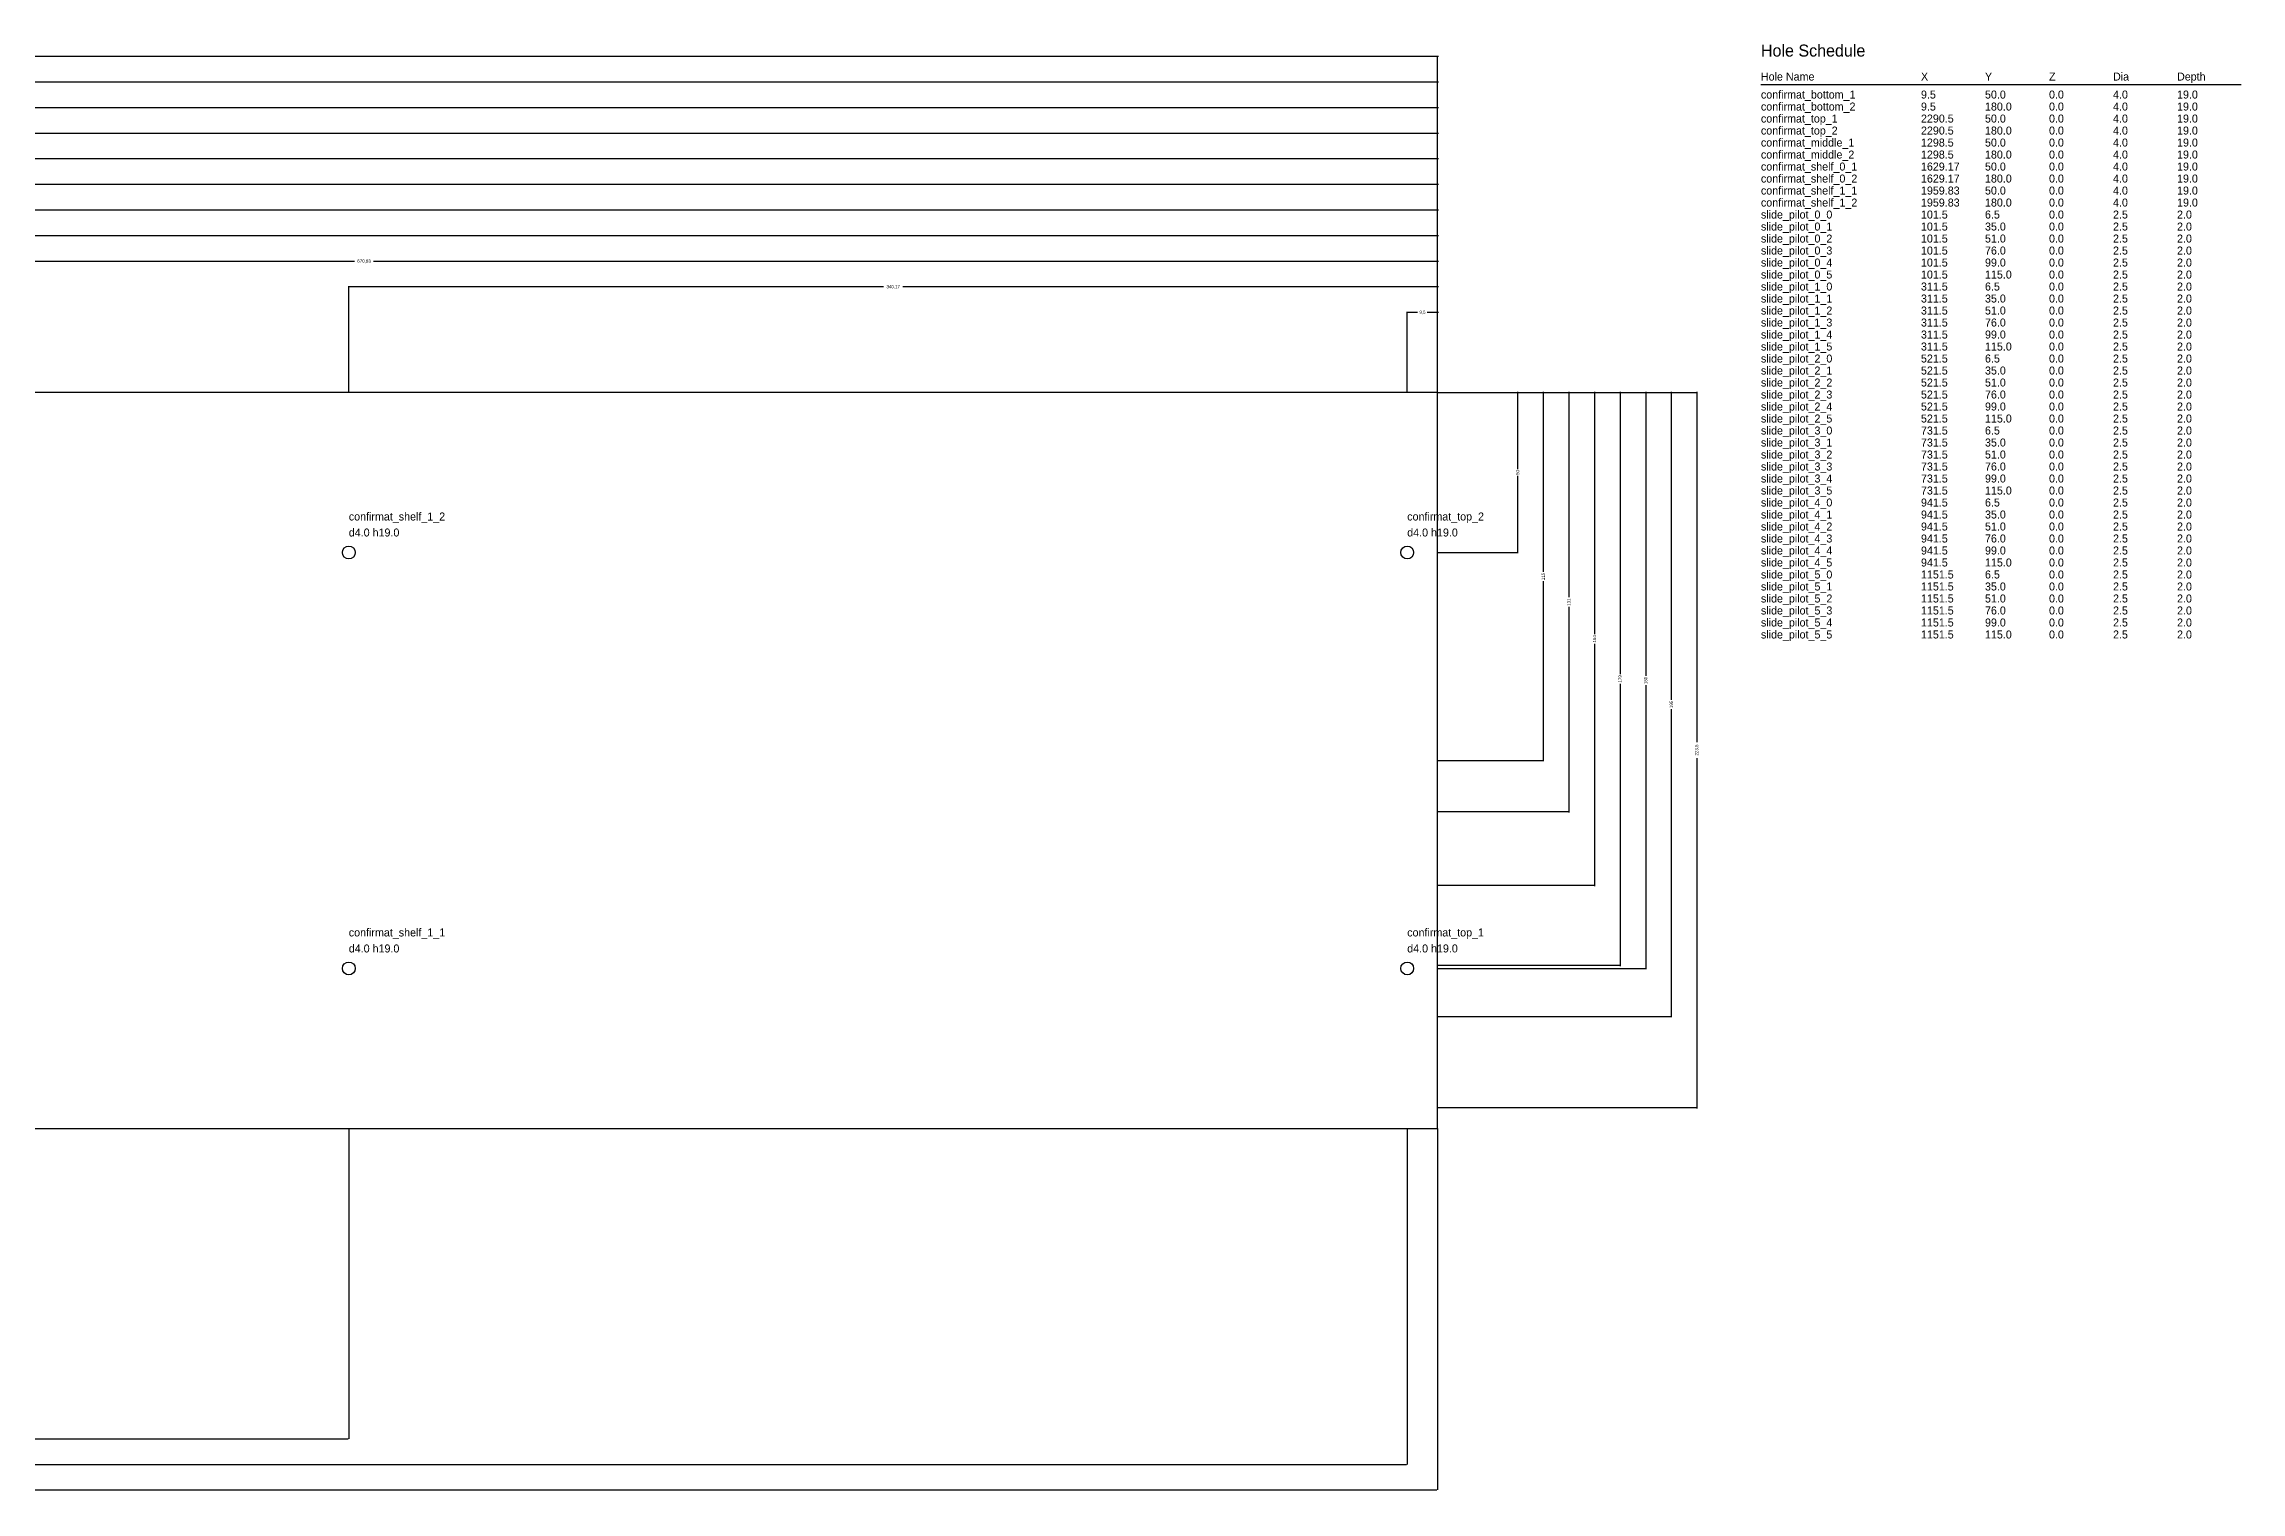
# Model space of a CAD drawing. Header units: millimetres. Extents: x -90 to 2551, y -195 to 364.
# Drawn here: x 1865 to 2551, y -114 to 339 of the extents above; entities that cross this region are included whole.
import ezdxf

# ---------------------------------------------------------------- set-up
doc = ezdxf.new("R2010")
doc.units = ezdxf.units.MM
for name, color, linetype in [('ANNOTATION', 6, 'Continuous'), ('CUT', 1, 'Continuous'), ('DIMENSION', 3, 'Continuous')]:
    doc.layers.add(name, color=color, linetype=linetype)
doc.dimstyles.get("Standard").update_dxf_attribs({"dimtxt": 2.5, "dimasz": 2.5, "dimexe": 1.25, "dimexo": 0.625, "dimtad": 1, "dimtxsty": 'Standard', "dimcen": 2.5, "dimazin": 3, "dimtfac": 1, "dimtmove": 0, "dimatfit": 3})

# ---------------------------------------------------------------- blocks, each defined once
blk = doc.blocks.new('_CLOSEDFILLED')
at = {"color": 0, "linetype": 'ByBlock'}
blk.add_solid([(-1, 0.2), (0, 0), (-1, -0.2)], dxfattribs=at)
blk = doc.blocks.new('*D10')
for p, q in [((0, 0), (0, -97)), ((1959.83, 0), (1959.83, -97)), ((0.25, -97), (976.415, -97)), ((983.415, -97), (1959.58, -97))]:
    blk.add_line(p, q)
at = {"layer": 'Defpoints'}
for p in [(0, 0), (1959.83, 0), (0, -97)]:
    blk.add_point(p, dxfattribs=at)
at = {"layer": 'DIMENSION', "xscale": 0.25, "yscale": 0.25, "rotation": 180}
blk.add_blockref('_CLOSEDFILLED', (0, -97), dxfattribs=at)
at = {"layer": 'DIMENSION', "xscale": 0.25, "yscale": 0.25}
blk.add_blockref('_CLOSEDFILLED', (1959.83, -97), dxfattribs=at)
at = {"layer": 'DIMENSION', "insert": (979.915, -97), "char_height": 1, "attachment_point": 5}
blk.add_mtext('1959,83', dxfattribs=at)
blk = doc.blocks.new('*D11')
for p, q in [((0, 0), (0, -105)), ((2290.5, 0), (2290.5, -105)), ((0.25, -105), (1142.25, -105)), ((1148.25, -105), (2290.25, -105))]:
    blk.add_line(p, q)
at = {"layer": 'Defpoints'}
for p in [(0, 0), (2290.5, 0), (0, -105)]:
    blk.add_point(p, dxfattribs=at)
at = {"layer": 'DIMENSION', "xscale": 0.25, "yscale": 0.25, "rotation": 180}
blk.add_blockref('_CLOSEDFILLED', (0, -105), dxfattribs=at)
at = {"layer": 'DIMENSION', "xscale": 0.25, "yscale": 0.25}
blk.add_blockref('_CLOSEDFILLED', (2290.5, -105), dxfattribs=at)
at = {"layer": 'DIMENSION', "insert": (1145.25, -105), "char_height": 1, "attachment_point": 5}
blk.add_mtext('2290,5', dxfattribs=at)
blk = doc.blocks.new('*D12')
for p, q in [((0, 0), (0, -113)), ((2300, 0), (2300, -113)), ((0.25, -113), (1148, -113)), ((1152, -113), (2299.75, -113))]:
    blk.add_line(p, q)
at = {"layer": 'Defpoints'}
for p in [(0, 0), (2300, 0), (0, -113)]:
    blk.add_point(p, dxfattribs=at)
at = {"layer": 'DIMENSION', "xscale": 0.25, "yscale": 0.25, "rotation": 180}
blk.add_blockref('_CLOSEDFILLED', (0, -113), dxfattribs=at)
at = {"layer": 'DIMENSION', "xscale": 0.25, "yscale": 0.25}
blk.add_blockref('_CLOSEDFILLED', (2300, -113), dxfattribs=at)
at = {"layer": 'DIMENSION', "insert": (1150, -113), "char_height": 1, "attachment_point": 5}
blk.add_mtext('2300', dxfattribs=at)
blk = doc.blocks.new('*D13')
for p, q in [((2293.75, 255), (2290.25, 255)), ((2290.5, 230), (2290.5, 255)), ((2300.25, 255), (2296.75, 255)), ((2300, 230), (2300, 255))]:
    blk.add_line(p, q)
at = {"layer": 'Defpoints'}
for p in [(2300, 255), (2290.5, 230), (2300, 230)]:
    blk.add_point(p, dxfattribs=at)
at = {"layer": 'DIMENSION', "xscale": 0.25, "yscale": 0.25}
blk.add_blockref('_CLOSEDFILLED', (2290.5, 255), dxfattribs=at)
at = {"layer": 'DIMENSION', "xscale": 0.25, "yscale": 0.25, "rotation": 180}
blk.add_blockref('_CLOSEDFILLED', (2300, 255), dxfattribs=at)
at = {"layer": 'DIMENSION', "insert": (2295.25, 255), "char_height": 1, "attachment_point": 5}
blk.add_mtext('9,5', dxfattribs=at)
blk = doc.blocks.new('*D14')
for p, q in [((2126.915, 263), (1959.58, 263)), ((1959.83, 230), (1959.83, 263)), ((2300.25, 263), (2132.915, 263)), ((2300, 230), (2300, 263))]:
    blk.add_line(p, q)
at = {"layer": 'Defpoints'}
for p in [(2300, 263), (1959.83, 230), (2300, 230)]:
    blk.add_point(p, dxfattribs=at)
at = {"layer": 'DIMENSION', "xscale": 0.25, "yscale": 0.25}
blk.add_blockref('_CLOSEDFILLED', (1959.83, 263), dxfattribs=at)
at = {"layer": 'DIMENSION', "xscale": 0.25, "yscale": 0.25, "rotation": 180}
blk.add_blockref('_CLOSEDFILLED', (2300, 263), dxfattribs=at)
at = {"layer": 'DIMENSION', "insert": (2129.915, 263), "char_height": 1, "attachment_point": 5}
blk.add_mtext('340,17', dxfattribs=at)
blk = doc.blocks.new('*D15')
for p, q in [((1961.585, 271), (1628.92, 271)), ((1629.17, 230), (1629.17, 271)), ((2300.25, 271), (1967.585, 271)), ((2300, 230), (2300, 271))]:
    blk.add_line(p, q)
at = {"layer": 'Defpoints'}
for p in [(2300, 271), (1629.17, 230), (2300, 230)]:
    blk.add_point(p, dxfattribs=at)
at = {"layer": 'DIMENSION', "xscale": 0.25, "yscale": 0.25}
blk.add_blockref('_CLOSEDFILLED', (1629.17, 271), dxfattribs=at)
at = {"layer": 'DIMENSION', "xscale": 0.25, "yscale": 0.25, "rotation": 180}
blk.add_blockref('_CLOSEDFILLED', (2300, 271), dxfattribs=at)
at = {"layer": 'DIMENSION', "insert": (1964.585, 271), "char_height": 1, "attachment_point": 5}
blk.add_mtext('670,83', dxfattribs=at)
blk = doc.blocks.new('*D16')
for p, q in [((1796.25, 279), (1298.25, 279)), ((1298.5, 230), (1298.5, 279)), ((2300.25, 279), (1802.25, 279)), ((2300, 230), (2300, 279))]:
    blk.add_line(p, q)
at = {"layer": 'Defpoints'}
for p in [(2300, 279), (1298.5, 230), (2300, 230)]:
    blk.add_point(p, dxfattribs=at)
at = {"layer": 'DIMENSION', "xscale": 0.25, "yscale": 0.25}
blk.add_blockref('_CLOSEDFILLED', (1298.5, 279), dxfattribs=at)
at = {"layer": 'DIMENSION', "xscale": 0.25, "yscale": 0.25, "rotation": 180}
blk.add_blockref('_CLOSEDFILLED', (2300, 279), dxfattribs=at)
at = {"layer": 'DIMENSION', "insert": (1799.25, 279), "char_height": 1, "attachment_point": 5}
blk.add_mtext('1001,5', dxfattribs=at)
blk = doc.blocks.new('*D17')
for p, q in [((1722.75, 287), (1151.25, 287)), ((1151.5, 230), (1151.5, 287)), ((2300.25, 287), (1728.75, 287)), ((2300, 230), (2300, 287))]:
    blk.add_line(p, q)
at = {"layer": 'Defpoints'}
for p in [(2300, 287), (1151.5, 230), (2300, 230)]:
    blk.add_point(p, dxfattribs=at)
at = {"layer": 'DIMENSION', "xscale": 0.25, "yscale": 0.25}
blk.add_blockref('_CLOSEDFILLED', (1151.5, 287), dxfattribs=at)
at = {"layer": 'DIMENSION', "xscale": 0.25, "yscale": 0.25, "rotation": 180}
blk.add_blockref('_CLOSEDFILLED', (2300, 287), dxfattribs=at)
at = {"layer": 'DIMENSION', "insert": (1725.75, 287), "char_height": 1, "attachment_point": 5}
blk.add_mtext('1148,5', dxfattribs=at)
blk = doc.blocks.new('*D18')
for p, q in [((1617.75, 295), (941.25, 295)), ((941.5, 230), (941.5, 295)), ((2300.25, 295), (1623.75, 295)), ((2300, 230), (2300, 295))]:
    blk.add_line(p, q)
at = {"layer": 'Defpoints'}
for p in [(2300, 295), (941.5, 230), (2300, 230)]:
    blk.add_point(p, dxfattribs=at)
at = {"layer": 'DIMENSION', "xscale": 0.25, "yscale": 0.25}
blk.add_blockref('_CLOSEDFILLED', (941.5, 295), dxfattribs=at)
at = {"layer": 'DIMENSION', "xscale": 0.25, "yscale": 0.25, "rotation": 180}
blk.add_blockref('_CLOSEDFILLED', (2300, 295), dxfattribs=at)
at = {"layer": 'DIMENSION', "insert": (1620.75, 295), "char_height": 1, "attachment_point": 5}
blk.add_mtext('1358,5', dxfattribs=at)
blk = doc.blocks.new('*D19')
for p, q in [((1512.75, 303), (731.25, 303)), ((731.5, 230), (731.5, 303)), ((2300.25, 303), (1518.75, 303)), ((2300, 230), (2300, 303))]:
    blk.add_line(p, q)
at = {"layer": 'Defpoints'}
for p in [(2300, 303), (731.5, 230), (2300, 230)]:
    blk.add_point(p, dxfattribs=at)
at = {"layer": 'DIMENSION', "xscale": 0.25, "yscale": 0.25}
blk.add_blockref('_CLOSEDFILLED', (731.5, 303), dxfattribs=at)
at = {"layer": 'DIMENSION', "xscale": 0.25, "yscale": 0.25, "rotation": 180}
blk.add_blockref('_CLOSEDFILLED', (2300, 303), dxfattribs=at)
at = {"layer": 'DIMENSION', "insert": (1515.75, 303), "char_height": 1, "attachment_point": 5}
blk.add_mtext('1568,5', dxfattribs=at)
blk = doc.blocks.new('*D20')
for p, q in [((1407.75, 311), (521.25, 311)), ((521.5, 230), (521.5, 311)), ((2300.25, 311), (1413.75, 311)), ((2300, 230), (2300, 311))]:
    blk.add_line(p, q)
at = {"layer": 'Defpoints'}
for p in [(2300, 311), (521.5, 230), (2300, 230)]:
    blk.add_point(p, dxfattribs=at)
at = {"layer": 'DIMENSION', "xscale": 0.25, "yscale": 0.25}
blk.add_blockref('_CLOSEDFILLED', (521.5, 311), dxfattribs=at)
at = {"layer": 'DIMENSION', "xscale": 0.25, "yscale": 0.25, "rotation": 180}
blk.add_blockref('_CLOSEDFILLED', (2300, 311), dxfattribs=at)
at = {"layer": 'DIMENSION', "insert": (1410.75, 311), "char_height": 1, "attachment_point": 5}
blk.add_mtext('1778,5', dxfattribs=at)
blk = doc.blocks.new('*D21')
for p, q in [((1302.75, 319), (311.25, 319)), ((311.5, 230), (311.5, 319)), ((2300.25, 319), (1308.75, 319)), ((2300, 230), (2300, 319))]:
    blk.add_line(p, q)
at = {"layer": 'Defpoints'}
for p in [(2300, 319), (311.5, 230), (2300, 230)]:
    blk.add_point(p, dxfattribs=at)
at = {"layer": 'DIMENSION', "xscale": 0.25, "yscale": 0.25}
blk.add_blockref('_CLOSEDFILLED', (311.5, 319), dxfattribs=at)
at = {"layer": 'DIMENSION', "xscale": 0.25, "yscale": 0.25, "rotation": 180}
blk.add_blockref('_CLOSEDFILLED', (2300, 319), dxfattribs=at)
at = {"layer": 'DIMENSION', "insert": (1305.75, 319), "char_height": 1, "attachment_point": 5}
blk.add_mtext('1988,5', dxfattribs=at)
blk = doc.blocks.new('*D22')
for p, q in [((1197.75, 327), (101.25, 327)), ((101.5, 230), (101.5, 327)), ((2300.25, 327), (1203.75, 327)), ((2300, 230), (2300, 327))]:
    blk.add_line(p, q)
at = {"layer": 'Defpoints'}
for p in [(2300, 327), (101.5, 230), (2300, 230)]:
    blk.add_point(p, dxfattribs=at)
at = {"layer": 'DIMENSION', "xscale": 0.25, "yscale": 0.25}
blk.add_blockref('_CLOSEDFILLED', (101.5, 327), dxfattribs=at)
at = {"layer": 'DIMENSION', "xscale": 0.25, "yscale": 0.25, "rotation": 180}
blk.add_blockref('_CLOSEDFILLED', (2300, 327), dxfattribs=at)
at = {"layer": 'DIMENSION', "insert": (1200.75, 327), "char_height": 1, "attachment_point": 5}
blk.add_mtext('2198,5', dxfattribs=at)
blk = doc.blocks.new('*D23')
for p, q in [((1151.75, 335), (9.25, 335)), ((9.5, 230), (9.5, 335)), ((2300.25, 335), (1157.75, 335)), ((2300, 230), (2300, 335))]:
    blk.add_line(p, q)
at = {"layer": 'Defpoints'}
for p in [(2300, 335), (9.5, 230), (2300, 230)]:
    blk.add_point(p, dxfattribs=at)
at = {"layer": 'DIMENSION', "xscale": 0.25, "yscale": 0.25}
blk.add_blockref('_CLOSEDFILLED', (9.5, 335), dxfattribs=at)
at = {"layer": 'DIMENSION', "xscale": 0.25, "yscale": 0.25, "rotation": 180}
blk.add_blockref('_CLOSEDFILLED', (2300, 335), dxfattribs=at)
at = {"layer": 'DIMENSION', "insert": (1154.75, 335), "char_height": 1, "attachment_point": 5}
blk.add_mtext('2290,5', dxfattribs=at)
blk = doc.blocks.new('*D33')
for p, q in [((2300, 230), (2325, 230)), ((2325, 230.25), (2325, 206)), ((2325, 204), (2325, 179.75)), ((2300, 180), (2325, 180))]:
    blk.add_line(p, q)
at = {"layer": 'Defpoints'}
for p in [(2300, 230), (2325, 230), (2300, 180)]:
    blk.add_point(p, dxfattribs=at)
at = {"layer": 'DIMENSION', "xscale": 0.25, "yscale": 0.25}
for p, rotation in [((2325, 230), 270), ((2325, 180), 90)]:
    blk.add_blockref('_CLOSEDFILLED', p, dxfattribs=dict(at, rotation=rotation))
at = {"layer": 'DIMENSION', "insert": (2325, 205), "char_height": 1, "attachment_point": 5, "rotation": 90}
blk.add_mtext('50', dxfattribs=at)
blk = doc.blocks.new('*D34')
for p, q in [((2300, 230), (2333, 230)), ((2333, 230.25), (2333, 174)), ((2333, 171), (2333, 114.75)), ((2300, 115), (2333, 115))]:
    blk.add_line(p, q)
at = {"layer": 'Defpoints'}
for p in [(2300, 230), (2333, 230), (2300, 115)]:
    blk.add_point(p, dxfattribs=at)
at = {"layer": 'DIMENSION', "xscale": 0.25, "yscale": 0.25}
for p, rotation in [((2333, 230), 270), ((2333, 115), 90)]:
    blk.add_blockref('_CLOSEDFILLED', p, dxfattribs=dict(at, rotation=rotation))
at = {"layer": 'DIMENSION', "insert": (2333, 172.5), "char_height": 1, "attachment_point": 5, "rotation": 90}
blk.add_mtext('115', dxfattribs=at)
blk = doc.blocks.new('*D35')
for p, q in [((2300, 230), (2341, 230)), ((2341, 230.25), (2341, 166)), ((2341, 163), (2341, 98.75)), ((2300, 99), (2341, 99))]:
    blk.add_line(p, q)
at = {"layer": 'Defpoints'}
for p in [(2300, 230), (2341, 230), (2300, 99)]:
    blk.add_point(p, dxfattribs=at)
at = {"layer": 'DIMENSION', "xscale": 0.25, "yscale": 0.25}
for p, rotation in [((2341, 230), 270), ((2341, 99), 90)]:
    blk.add_blockref('_CLOSEDFILLED', p, dxfattribs=dict(at, rotation=rotation))
at = {"layer": 'DIMENSION', "insert": (2341, 164.5), "char_height": 1, "attachment_point": 5, "rotation": 90}
blk.add_mtext('131', dxfattribs=at)
blk = doc.blocks.new('*D36')
for p, q in [((2300, 230), (2349, 230)), ((2349, 230.25), (2349, 154.5)), ((2349, 151.5), (2349, 75.75)), ((2300, 76), (2349, 76))]:
    blk.add_line(p, q)
at = {"layer": 'Defpoints'}
for p in [(2300, 230), (2349, 230), (2300, 76)]:
    blk.add_point(p, dxfattribs=at)
at = {"layer": 'DIMENSION', "xscale": 0.25, "yscale": 0.25}
for p, rotation in [((2349, 230), 270), ((2349, 76), 90)]:
    blk.add_blockref('_CLOSEDFILLED', p, dxfattribs=dict(at, rotation=rotation))
at = {"layer": 'DIMENSION', "insert": (2349, 153), "char_height": 1, "attachment_point": 5, "rotation": 90}
blk.add_mtext('154', dxfattribs=at)
blk = doc.blocks.new('*D37')
for p, q in [((2300, 230), (2357, 230)), ((2357, 230.25), (2357, 142)), ((2357, 139), (2357, 50.75)), ((2300, 51), (2357, 51))]:
    blk.add_line(p, q)
at = {"layer": 'Defpoints'}
for p in [(2300, 230), (2357, 230), (2300, 51)]:
    blk.add_point(p, dxfattribs=at)
at = {"layer": 'DIMENSION', "xscale": 0.25, "yscale": 0.25}
for p, rotation in [((2357, 230), 270), ((2357, 51), 90)]:
    blk.add_blockref('_CLOSEDFILLED', p, dxfattribs=dict(at, rotation=rotation))
at = {"layer": 'DIMENSION', "insert": (2357, 140.5), "char_height": 1, "attachment_point": 5, "rotation": 90}
blk.add_mtext('179', dxfattribs=at)
blk = doc.blocks.new('*D38')
for p, q in [((2300, 230), (2365, 230)), ((2365, 230.25), (2365, 141.5)), ((2365, 138.5), (2365, 49.75)), ((2300, 50), (2365, 50))]:
    blk.add_line(p, q)
at = {"layer": 'Defpoints'}
for p in [(2300, 230), (2365, 230), (2300, 50)]:
    blk.add_point(p, dxfattribs=at)
at = {"layer": 'DIMENSION', "xscale": 0.25, "yscale": 0.25}
for p, rotation in [((2365, 230), 270), ((2365, 50), 90)]:
    blk.add_blockref('_CLOSEDFILLED', p, dxfattribs=dict(at, rotation=rotation))
at = {"layer": 'DIMENSION', "insert": (2365, 140), "char_height": 1, "attachment_point": 5, "rotation": 90}
blk.add_mtext('180', dxfattribs=at)
blk = doc.blocks.new('*D39')
for p, q in [((2300, 230), (2373, 230)), ((2373, 230.25), (2373, 134)), ((2373, 131), (2373, 34.75)), ((2300, 35), (2373, 35))]:
    blk.add_line(p, q)
at = {"layer": 'Defpoints'}
for p in [(2300, 230), (2373, 230), (2300, 35)]:
    blk.add_point(p, dxfattribs=at)
at = {"layer": 'DIMENSION', "xscale": 0.25, "yscale": 0.25}
for p, rotation in [((2373, 230), 270), ((2373, 35), 90)]:
    blk.add_blockref('_CLOSEDFILLED', p, dxfattribs=dict(at, rotation=rotation))
at = {"layer": 'DIMENSION', "insert": (2373, 132.5), "char_height": 1, "attachment_point": 5, "rotation": 90}
blk.add_mtext('195', dxfattribs=at)
blk = doc.blocks.new('*D40')
for p, q in [((2300, 230), (2381, 230)), ((2381, 230.25), (2381, 120.75)), ((2381, 115.75), (2381, 6.25)), ((2300, 6.5), (2381, 6.5))]:
    blk.add_line(p, q)
at = {"layer": 'Defpoints'}
for p in [(2300, 230), (2381, 230), (2300, 6.5)]:
    blk.add_point(p, dxfattribs=at)
at = {"layer": 'DIMENSION', "xscale": 0.25, "yscale": 0.25}
for p, rotation in [((2381, 230), 270), ((2381, 6.5), 90)]:
    blk.add_blockref('_CLOSEDFILLED', p, dxfattribs=dict(at, rotation=rotation))
at = {"layer": 'DIMENSION', "insert": (2381, 118.25), "char_height": 1, "attachment_point": 5, "rotation": 90}
blk.add_mtext('223,5', dxfattribs=at)

msp = doc.modelspace()

# ---------------------------------------------------------------- linework, layer by layer
at = {"layer": 'ANNOTATION'}
msp.add_line((2401, 326.25), (2551, 326.25), dxfattribs=at)
at = {"layer": 'CUT'}
for p, q in [((2300, 230), (0, 230)), ((2300, 0), (2300, 230)), ((1957.83, 180), (1957.99, 180.765)), ((1957.99, 179.235), (1957.83, 180)), ((1957.99, 180.765), (1958.42, 181.414)), ((1958.42, 178.586), (1957.99, 179.235)), ((1958.42, 181.414), (1959.07, 181.848)), ((1959.07, 178.152), (1958.42, 178.586)), ((1959.07, 181.848), (1959.83, 182)), ((1959.83, 182), (1960.6, 181.848)), ((1960.6, 181.848), (1961.25, 181.414)), ((1961.25, 178.586), (1960.6, 178.152)), ((1961.25, 181.414), (1961.68, 180.765)), ((1961.68, 179.235), (1961.25, 178.586)), ((1961.68, 180.765), (1961.83, 180)), ((1961.83, 180), (1961.68, 179.235)), ((2288.5, 180), (2288.65, 180.765)), ((2288.65, 179.235), (2288.5, 180)), ((2288.65, 180.765), (2289.09, 181.414)), ((2289.09, 178.586), (2288.65, 179.235)), ((2289.09, 181.414), (2289.73, 181.848)), ((2289.73, 178.152), (2289.09, 178.586)), ((2289.73, 181.848), (2290.5, 182)), ((2290.5, 182), (2291.27, 181.848)), ((2291.27, 181.848), (2291.91, 181.414)), ((2291.91, 178.586), (2291.27, 178.152)), ((2291.91, 181.414), (2292.35, 180.765)), ((2292.35, 179.235), (2291.91, 178.586)), ((2292.35, 180.765), (2292.5, 180)), ((2292.5, 180), (2292.35, 179.235)), ((1959.83, 178), (1959.07, 178.152)), ((1960.6, 178.152), (1959.83, 178)), ((2290.5, 178), (2289.73, 178.152)), ((2291.27, 178.152), (2290.5, 178)), ((1957.83, 50), (1957.99, 50.7654)), ((1957.99, 49.2346), (1957.83, 50)), ((1957.99, 50.7654), (1958.42, 51.4142)), ((1958.42, 48.5858), (1957.99, 49.2346)), ((1958.42, 51.4142), (1959.07, 51.8478)), ((1959.07, 48.1522), (1958.42, 48.5858)), ((1959.07, 51.8478), (1959.83, 52)), ((1959.83, 48), (1959.07, 48.1522)), ((1959.83, 52), (1960.6, 51.8478)), ((1960.6, 48.1522), (1959.83, 48)), ((1960.6, 51.8478), (1961.25, 51.4142)), ((1961.25, 48.5858), (1960.6, 48.1522)), ((1961.25, 51.4142), (1961.68, 50.7654)), ((1961.68, 49.2346), (1961.25, 48.5858)), ((1961.68, 50.7654), (1961.83, 50)), ((1961.83, 50), (1961.68, 49.2346)), ((2288.5, 50), (2288.65, 50.7654)), ((2288.65, 49.2346), (2288.5, 50)), ((2288.65, 50.7654), (2289.09, 51.4142)), ((2289.09, 48.5858), (2288.65, 49.2346)), ((2289.09, 51.4142), (2289.73, 51.8478)), ((2289.73, 48.1522), (2289.09, 48.5858)), ((2289.73, 51.8478), (2290.5, 52)), ((2290.5, 48), (2289.73, 48.1522)), ((2290.5, 52), (2291.27, 51.8478)), ((2291.27, 48.1522), (2290.5, 48)), ((2291.27, 51.8478), (2291.91, 51.4142)), ((2291.91, 48.5858), (2291.27, 48.1522)), ((2291.91, 51.4142), (2292.35, 50.7654)), ((2292.35, 49.2346), (2291.91, 48.5858)), ((2292.35, 50.7654), (2292.5, 50)), ((2292.5, 50), (2292.35, 49.2346)), ((0, 0), (2300, 0))]:
    msp.add_line(p, q, dxfattribs=at)

# ---------------------------------------------------------------- texts
at = {"layer": 'ANNOTATION'}
for s, height, p in [('Hole Schedule', 3.75, (2401, 335)), ('Hole Name', 2.5, (2401, 327.5)), ('X', 2.5, (2451, 327.5)), ('Y', 2.5, (2471, 327.5)), ('Z', 2.5, (2491, 327.5)), ('Dia', 2.5, (2511, 327.5)), ('Depth', 2.5, (2531, 327.5)), ('confirmat_bottom_1', 2.5, (2401, 321.875)), ('9.5', 2.5, (2451, 321.875)), ('50.0', 2.5, (2471, 321.875)), ('0.0', 2.5, (2491, 321.875)), ('4.0', 2.5, (2511, 321.875)), ('19.0', 2.5, (2531, 321.875)), ('confirmat_bottom_2', 2.5, (2401, 318.125)), ('confirmat_top_1', 2.5, (2401, 314.375)), ('9.5', 2.5, (2451, 318.125)), ('2290.5', 2.5, (2451, 314.375)), ('50.0', 2.5, (2471, 314.375)), ('180.0', 2.5, (2471, 318.125)), ('0.0', 2.5, (2491, 318.125)), ('0.0', 2.5, (2491, 314.375)), ('4.0', 2.5, (2511, 318.125)), ('4.0', 2.5, (2511, 314.375)), ('19.0', 2.5, (2531, 318.125)), ('19.0', 2.5, (2531, 314.375)), ('confirmat_top_2', 2.5, (2401, 310.625)), ('confirmat_middle_1', 2.5, (2401, 306.875)), ('2290.5', 2.5, (2451, 310.625)), ('1298.5', 2.5, (2451, 306.875)), ('50.0', 2.5, (2471, 306.875)), ('180.0', 2.5, (2471, 310.625)), ('0.0', 2.5, (2491, 310.625)), ('0.0', 2.5, (2491, 306.875)), ('4.0', 2.5, (2511, 310.625)), ('4.0', 2.5, (2511, 306.875)), ('19.0', 2.5, (2531, 310.625)), ('19.0', 2.5, (2531, 306.875)), ('confirmat_middle_2', 2.5, (2401, 303.125)), ('1298.5', 2.5, (2451, 303.125)), ('180.0', 2.5, (2471, 303.125)), ('0.0', 2.5, (2491, 303.125)), ('4.0', 2.5, (2511, 303.125)), ('19.0', 2.5, (2531, 303.125)), ('confirmat_shelf_0_1', 2.5, (2401, 299.375)), ('confirmat_shelf_0_2', 2.5, (2401, 295.625)), ('1629.17', 2.5, (2451, 299.375)), ('1629.17', 2.5, (2451, 295.625)), ('50.0', 2.5, (2471, 299.375)), ('180.0', 2.5, (2471, 295.625)), ('0.0', 2.5, (2491, 299.375)), ('0.0', 2.5, (2491, 295.625)), ('4.0', 2.5, (2511, 299.375)), ('4.0', 2.5, (2511, 295.625)), ('19.0', 2.5, (2531, 299.375)), ('19.0', 2.5, (2531, 295.625)), ('confirmat_shelf_1_1', 2.5, (2401, 291.875)), ('confirmat_shelf_1_2', 2.5, (2401, 288.125)), ('1959.83', 2.5, (2451, 291.875)), ('1959.83', 2.5, (2451, 288.125)), ('50.0', 2.5, (2471, 291.875)), ('180.0', 2.5, (2471, 288.125)), ('0.0', 2.5, (2491, 291.875)), ('0.0', 2.5, (2491, 288.125)), ('4.0', 2.5, (2511, 291.875)), ('4.0', 2.5, (2511, 288.125)), ('19.0', 2.5, (2531, 291.875)), ('19.0', 2.5, (2531, 288.125)), ('slide_pilot_0_0', 2.5, (2401, 284.375)), ('slide_pilot_0_1', 2.5, (2401, 280.625)), ('101.5', 2.5, (2451, 284.375)), ('101.5', 2.5, (2451, 280.625)), ('35.0', 2.5, (2471, 280.625)), ('6.5', 2.5, (2471, 284.375)), ('0.0', 2.5, (2491, 284.375)), ('0.0', 2.5, (2491, 280.625)), ('2.5', 2.5, (2511, 284.375)), ('2.5', 2.5, (2511, 280.625)), ('2.0', 2.5, (2531, 284.375)), ('2.0', 2.5, (2531, 280.625)), ('slide_pilot_0_2', 2.5, (2401, 276.875)), ('slide_pilot_0_3', 2.5, (2401, 273.125)), ('101.5', 2.5, (2451, 276.875)), ('101.5', 2.5, (2451, 273.125)), ('51.0', 2.5, (2471, 276.875)), ('76.0', 2.5, (2471, 273.125)), ('0.0', 2.5, (2491, 276.875)), ('0.0', 2.5, (2491, 273.125)), ('2.5', 2.5, (2511, 276.875)), ('2.5', 2.5, (2511, 273.125)), ('2.0', 2.5, (2531, 276.875)), ('2.0', 2.5, (2531, 273.125)), ('slide_pilot_0_4', 2.5, (2401, 269.375)), ('slide_pilot_0_5', 2.5, (2401, 265.625)), ('101.5', 2.5, (2451, 269.375)), ('101.5', 2.5, (2451, 265.625)), ('99.0', 2.5, (2471, 269.375)), ('115.0', 2.5, (2471, 265.625)), ('0.0', 2.5, (2491, 269.375)), ('0.0', 2.5, (2491, 265.625)), ('2.5', 2.5, (2511, 269.375)), ('2.5', 2.5, (2511, 265.625)), ('2.0', 2.5, (2531, 269.375)), ('2.0', 2.5, (2531, 265.625)), ('slide_pilot_1_0', 2.5, (2401, 261.875)), ('311.5', 2.5, (2451, 261.875)), ('6.5', 2.5, (2471, 261.875)), ('0.0', 2.5, (2491, 261.875)), ('2.5', 2.5, (2511, 261.875)), ('2.0', 2.5, (2531, 261.875)), ('slide_pilot_1_1', 2.5, (2401, 258.125)), ('slide_pilot_1_2', 2.5, (2401, 254.375)), ('311.5', 2.5, (2451, 258.125)), ('311.5', 2.5, (2451, 254.375)), ('35.0', 2.5, (2471, 258.125)), ('51.0', 2.5, (2471, 254.375)), ('0.0', 2.5, (2491, 258.125)), ('0.0', 2.5, (2491, 254.375)), ('2.5', 2.5, (2511, 258.125)), ('2.5', 2.5, (2511, 254.375)), ('2.0', 2.5, (2531, 258.125)), ('2.0', 2.5, (2531, 254.375)), ('slide_pilot_1_3', 2.5, (2401, 250.625)), ('slide_pilot_1_4', 2.5, (2401, 246.875)), ('311.5', 2.5, (2451, 250.625)), ('311.5', 2.5, (2451, 246.875)), ('99.0', 2.5, (2471, 246.875)), ('76.0', 2.5, (2471, 250.625)), ('0.0', 2.5, (2491, 250.625)), ('0.0', 2.5, (2491, 246.875)), ('2.5', 2.5, (2511, 250.625)), ('2.5', 2.5, (2511, 246.875)), ('2.0', 2.5, (2531, 250.625)), ('2.0', 2.5, (2531, 246.875)), ('slide_pilot_1_5', 2.5, (2401, 243.125)), ('slide_pilot_2_0', 2.5, (2401, 239.375)), ('311.5', 2.5, (2451, 243.125)), ('521.5', 2.5, (2451, 239.375)), ('6.5', 2.5, (2471, 239.375)), ('115.0', 2.5, (2471, 243.125)), ('0.0', 2.5, (2491, 243.125)), ('0.0', 2.5, (2491, 239.375)), ('2.5', 2.5, (2511, 243.125)), ('2.5', 2.5, (2511, 239.375)), ('2.0', 2.5, (2531, 243.125)), ('2.0', 2.5, (2531, 239.375)), ('slide_pilot_2_1', 2.5, (2401, 235.625)), ('slide_pilot_2_2', 2.5, (2401, 231.875)), ('521.5', 2.5, (2451, 235.625)), ('521.5', 2.5, (2451, 231.875)), ('35.0', 2.5, (2471, 235.625)), ('51.0', 2.5, (2471, 231.875)), ('0.0', 2.5, (2491, 235.625)), ('0.0', 2.5, (2491, 231.875)), ('2.5', 2.5, (2511, 235.625)), ('2.5', 2.5, (2511, 231.875)), ('2.0', 2.5, (2531, 235.625)), ('2.0', 2.5, (2531, 231.875)), ('slide_pilot_2_3', 2.5, (2401, 228.125)), ('slide_pilot_2_4', 2.5, (2401, 224.375)), ('521.5', 2.5, (2451, 228.125)), ('521.5', 2.5, (2451, 224.375)), ('99.0', 2.5, (2471, 224.375)), ('76.0', 2.5, (2471, 228.125)), ('0.0', 2.5, (2491, 228.125)), ('0.0', 2.5, (2491, 224.375)), ('2.5', 2.5, (2511, 228.125)), ('2.5', 2.5, (2511, 224.375)), ('2.0', 2.5, (2531, 228.125)), ('2.0', 2.5, (2531, 224.375)), ('slide_pilot_2_5', 2.5, (2401, 220.625)), ('521.5', 2.5, (2451, 220.625)), ('115.0', 2.5, (2471, 220.625)), ('0.0', 2.5, (2491, 220.625)), ('2.5', 2.5, (2511, 220.625)), ('2.0', 2.5, (2531, 220.625)), ('slide_pilot_3_0', 2.5, (2401, 216.875)), ('slide_pilot_3_1', 2.5, (2401, 213.125)), ('731.5', 2.5, (2451, 216.875)), ('731.5', 2.5, (2451, 213.125)), ('35.0', 2.5, (2471, 213.125)), ('6.5', 2.5, (2471, 216.875)), ('0.0', 2.5, (2491, 216.875)), ('0.0', 2.5, (2491, 213.125)), ('2.5', 2.5, (2511, 216.875)), ('2.5', 2.5, (2511, 213.125)), ('2.0', 2.5, (2531, 216.875)), ('2.0', 2.5, (2531, 213.125)), ('slide_pilot_3_2', 2.5, (2401, 209.375)), ('slide_pilot_3_3', 2.5, (2401, 205.625)), ('731.5', 2.5, (2451, 209.375)), ('731.5', 2.5, (2451, 205.625)), ('51.0', 2.5, (2471, 209.375)), ('76.0', 2.5, (2471, 205.625)), ('0.0', 2.5, (2491, 209.375)), ('0.0', 2.5, (2491, 205.625)), ('2.5', 2.5, (2511, 209.375)), ('2.5', 2.5, (2511, 205.625)), ('2.0', 2.5, (2531, 209.375)), ('2.0', 2.5, (2531, 205.625)), ('slide_pilot_3_4', 2.5, (2401, 201.875)), ('slide_pilot_3_5', 2.5, (2401, 198.125)), ('731.5', 2.5, (2451, 201.875)), ('731.5', 2.5, (2451, 198.125)), ('99.0', 2.5, (2471, 201.875)), ('115.0', 2.5, (2471, 198.125)), ('0.0', 2.5, (2491, 201.875)), ('0.0', 2.5, (2491, 198.125)), ('2.5', 2.5, (2511, 201.875)), ('2.5', 2.5, (2511, 198.125)), ('2.0', 2.5, (2531, 201.875)), ('2.0', 2.5, (2531, 198.125)), ('confirmat_shelf_1_2', 2.5, (1959.83, 190)), ('confirmat_top_2', 2.5, (2290.5, 190)), ('slide_pilot_4_0', 2.5, (2401, 194.375)), ('slide_pilot_4_1', 2.5, (2401, 190.625)), ('941.5', 2.5, (2451, 194.375)), ('941.5', 2.5, (2451, 190.625)), ('35.0', 2.5, (2471, 190.625)), ('6.5', 2.5, (2471, 194.375)), ('0.0', 2.5, (2491, 194.375)), ('0.0', 2.5, (2491, 190.625)), ('2.5', 2.5, (2511, 194.375)), ('2.5', 2.5, (2511, 190.625)), ('2.0', 2.5, (2531, 194.375)), ('2.0', 2.5, (2531, 190.625)), ('d4.0 h19.0', 2.5, (1959.83, 185)), ('d4.0 h19.0', 2.5, (2290.5, 185)), ('slide_pilot_4_2', 2.5, (2401, 186.875)), ('slide_pilot_4_3', 2.5, (2401, 183.125)), ('941.5', 2.5, (2451, 186.875)), ('941.5', 2.5, (2451, 183.125)), ('51.0', 2.5, (2471, 186.875)), ('76.0', 2.5, (2471, 183.125)), ('0.0', 2.5, (2491, 186.875)), ('0.0', 2.5, (2491, 183.125)), ('2.5', 2.5, (2511, 186.875)), ('2.5', 2.5, (2511, 183.125)), ('2.0', 2.5, (2531, 186.875)), ('2.0', 2.5, (2531, 183.125)), ('slide_pilot_4_4', 2.5, (2401, 179.375)), ('941.5', 2.5, (2451, 179.375)), ('99.0', 2.5, (2471, 179.375)), ('0.0', 2.5, (2491, 179.375)), ('2.5', 2.5, (2511, 179.375)), ('2.0', 2.5, (2531, 179.375)), ('slide_pilot_4_5', 2.5, (2401, 175.625)), ('slide_pilot_5_0', 2.5, (2401, 171.875)), ('941.5', 2.5, (2451, 175.625)), ('1151.5', 2.5, (2451, 171.875)), ('6.5', 2.5, (2471, 171.875)), ('115.0', 2.5, (2471, 175.625)), ('0.0', 2.5, (2491, 175.625)), ('0.0', 2.5, (2491, 171.875)), ('2.5', 2.5, (2511, 175.625)), ('2.5', 2.5, (2511, 171.875)), ('2.0', 2.5, (2531, 175.625)), ('2.0', 2.5, (2531, 171.875)), ('slide_pilot_5_1', 2.5, (2401, 168.125)), ('slide_pilot_5_2', 2.5, (2401, 164.375)), ('1151.5', 2.5, (2451, 168.125)), ('1151.5', 2.5, (2451, 164.375)), ('35.0', 2.5, (2471, 168.125)), ('51.0', 2.5, (2471, 164.375)), ('0.0', 2.5, (2491, 168.125)), ('0.0', 2.5, (2491, 164.375)), ('2.5', 2.5, (2511, 168.125)), ('2.5', 2.5, (2511, 164.375)), ('2.0', 2.5, (2531, 168.125)), ('2.0', 2.5, (2531, 164.375)), ('slide_pilot_5_3', 2.5, (2401, 160.625)), ('slide_pilot_5_4', 2.5, (2401, 156.875)), ('1151.5', 2.5, (2451, 160.625)), ('1151.5', 2.5, (2451, 156.875)), ('99.0', 2.5, (2471, 156.875)), ('76.0', 2.5, (2471, 160.625)), ('0.0', 2.5, (2491, 160.625)), ('0.0', 2.5, (2491, 156.875)), ('2.5', 2.5, (2511, 160.625)), ('2.5', 2.5, (2511, 156.875)), ('2.0', 2.5, (2531, 160.625)), ('2.0', 2.5, (2531, 156.875)), ('slide_pilot_5_5', 2.5, (2401, 153.125)), ('1151.5', 2.5, (2451, 153.125)), ('115.0', 2.5, (2471, 153.125)), ('0.0', 2.5, (2491, 153.125)), ('2.5', 2.5, (2511, 153.125)), ('2.0', 2.5, (2531, 153.125)), ('confirmat_shelf_1_1', 2.5, (1959.83, 60)), ('confirmat_top_1', 2.5, (2290.5, 60)), ('d4.0 h19.0', 2.5, (1959.83, 55)), ('d4.0 h19.0', 2.5, (2290.5, 55))]:
    msp.add_text(s, height=height, dxfattribs=at).set_placement(p)

# ---------------------------------------------------------------- dimensions: what is measured, and where the dimension line sits
at = {"layer": 'DIMENSION'}
for base, p1, p2, picture, middle in [((2300, 335), (2300, 230), (9.5, 230), '*D23', (1154.75, 335)), ((2300, 327), (2300, 230), (101.5, 230), '*D22', (1200.75, 327)), ((2300, 319), (2300, 230), (311.5, 230), '*D21', (1305.75, 319)), ((2300, 311), (2300, 230), (521.5, 230), '*D20', (1410.75, 311)), ((2300, 303), (2300, 230), (731.5, 230), '*D19', (1515.75, 303)), ((2300, 295), (2300, 230), (941.5, 230), '*D18', (1620.75, 295)), ((2300, 287), (2300, 230), (1151.5, 230), '*D17', (1725.75, 287)), ((2300, 279), (2300, 230), (1298.5, 230), '*D16', (1799.25, 279)), ((2300, 271), (2300, 230), (1629.17, 230), '*D15', (1964.585, 271)), ((2300, 263), (2300, 230), (1959.83, 230), '*D14', (2129.915, 263)), ((2300, 255), (2300, 230), (2290.5, 230), '*D13', (2295.25, 255)), ((0, -97), (0, 0), (1959.83, 0), '*D10', (979.915, -97)), ((0, -105), (0, 0), (2290.5, 0), '*D11', (1145.25, -105)), ((0, -113), (0, 0), (2300, 0), '*D12', (1150, -113))]:
    dim = msp.add_linear_dim(base=base, p1=p1, p2=p2, dimstyle='Standard', dxfattribs=at)
    dim.commit()
    dim.dimension.update_dxf_attribs({"geometry": picture, "text_midpoint": middle})
for base, p2, picture, middle in [((2325, 230), (2300, 180), '*D33', (2325, 205)), ((2333, 230), (2300, 115), '*D34', (2333, 172.5)), ((2341, 230), (2300, 99), '*D35', (2341, 164.5)), ((2349, 230), (2300, 76), '*D36', (2349, 153)), ((2357, 230), (2300, 51), '*D37', (2357, 140.5)), ((2365, 230), (2300, 50), '*D38', (2365, 140)), ((2373, 230), (2300, 35), '*D39', (2373, 132.5)), ((2381, 230), (2300, 6.5), '*D40', (2381, 118.25))]:
    dim = msp.add_linear_dim(base=base, p1=(2300, 230), p2=p2, angle=90, dimstyle='Standard', dxfattribs=at)
    dim.commit()
    dim.dimension.update_dxf_attribs({"geometry": picture, "text_midpoint": middle})

doc.saveas('drawing.dxf')
